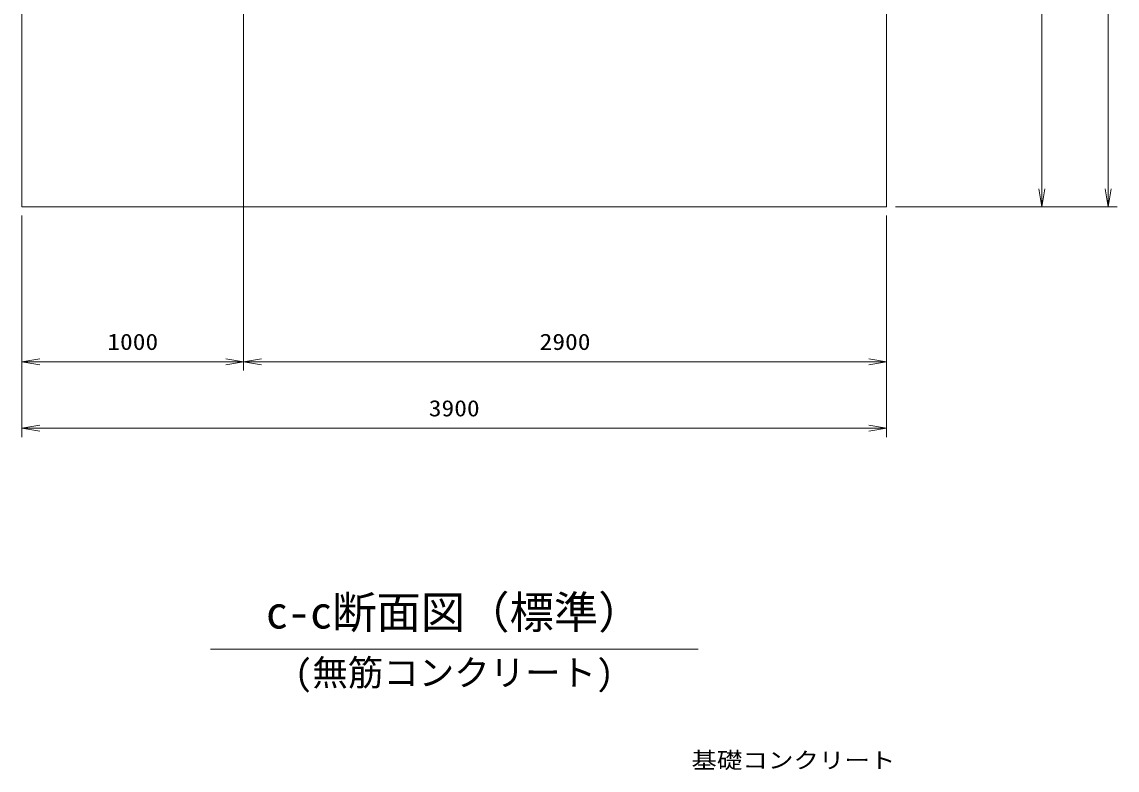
# Model space of a CAD drawing. Units: millimetres at full size. Extents: x 0 to 33600, y -111040 to -87280.
# Drawn here: x 9105 to 14045, y -106146 to -102768 of the extents above; entities that cross this region are included whole.
import ezdxf
from ezdxf.enums import TextEntityAlignment as Align

# ---------------------------------------------------------------- set-up
doc = ezdxf.new("R2010")
doc.units = ezdxf.units.MM
doc.header["$LTSCALE"] = 80.0044
for name, color, linetype, lineweight in [('0_2', 4, 'Continuous', 13), ('寸法', 6, 'Continuous', 13), ('文字', 2, 'Continuous', 13)]:
    doc.layers.add(name, color=color, linetype=linetype, lineweight=lineweight)
doc.styles.add('ＭＳ ゴシック', font='')
doc.styles.get('ＭＳ ゴシック').set_extended_font_data('MS Gothic')

# ---------------------------------------------------------------- blocks, each defined once
blk = doc.blocks.new('open_arrow')
at = {"color": 0, "linetype": 'Continuous', "lineweight": -2}
blk.add_lwpolyline([(7.5, 1.25), (0, 0), (7.5, -1.25)], dxfattribs=at)

msp = doc.modelspace()

# ---------------------------------------------------------------- linework, layer by layer
at = {"layer": '0_2', "color": 7}
msp.add_lwpolyline([(9105, -90482.5), (13005, -90482.5), (13005, -103602.5), (9105, -103602.5)], close=True, dxfattribs=at)
at = {"layer": '寸法'}
for p, q in [((14005, -90482.5), (14005, -103602.5)), ((13705, -103602.5), (13705, -101677.5)), ((10105, -102567.5), (10105, -104342.5)), ((10105, -102567.5), (10105, -104342.5)), ((13045, -103602.5), (13745, -103602.5)), ((13045, -103602.5), (14045, -103602.5)), ((9105, -103642.5), (9105, -104342.5)), ((9105, -103642.5), (9105, -104642.5)), ((13005, -103642.5), (13005, -104342.5)), ((13005, -103642.5), (13005, -104642.5)), ((10105, -104302.5), (9105, -104302.5)), ((10105, -104302.5), (13005, -104302.5)), ((13005, -104602.5), (9105, -104602.5))]:
    msp.add_line(p, q, dxfattribs=at)
at = {"layer": '文字'}
msp.add_line((12155, -105600), (9955, -105600), dxfattribs=at)

# ---------------------------------------------------------------- block references
at = {"layer": '寸法', "xscale": 10.7, "yscale": 10.7}
for p, rotation in [((13705, -103602.5), 90), ((14005, -103602.5), 90), ((10105, -104302.5), 180), ((13005, -104302.5), 180), ((13005, -104602.5), 180)]:
    msp.add_blockref('open_arrow', p, dxfattribs=dict(at, rotation=rotation))
for p in [(9105, -104302.5), (10105, -104302.5), (9105, -104602.5)]:
    msp.add_blockref('open_arrow', p, dxfattribs=at)

# ---------------------------------------------------------------- texts
at = {"layer": '寸法', "style": 'ＭＳ ゴシック', "width": 1.15}
for s, p in [('1000', (9605, -104212.5)), ('2900', (11555, -104212.5)), ('3900', (11055, -104512.5))]:
    msp.add_text(s, height=73.31, dxfattribs=at).set_placement(p, align=Align.MIDDLE_CENTER)
msp.add_text('基礎コンクリート', height=73.31, dxfattribs=at).set_placement((12125, -106160), align=Align.BOTTOM_LEFT)
at = {"layer": '文字', "style": 'ＭＳ ゴシック'}
msp.add_text('c-c断面図（標準）', height=146.6, dxfattribs=at).set_placement((11055, -105360), align=Align.TOP_CENTER)
msp.add_text('(無筋コンクリート)', height=117.3, dxfattribs=at).set_placement((11055, -105800), align=Align.BOTTOM_CENTER)

doc.saveas('drawing.dxf')
